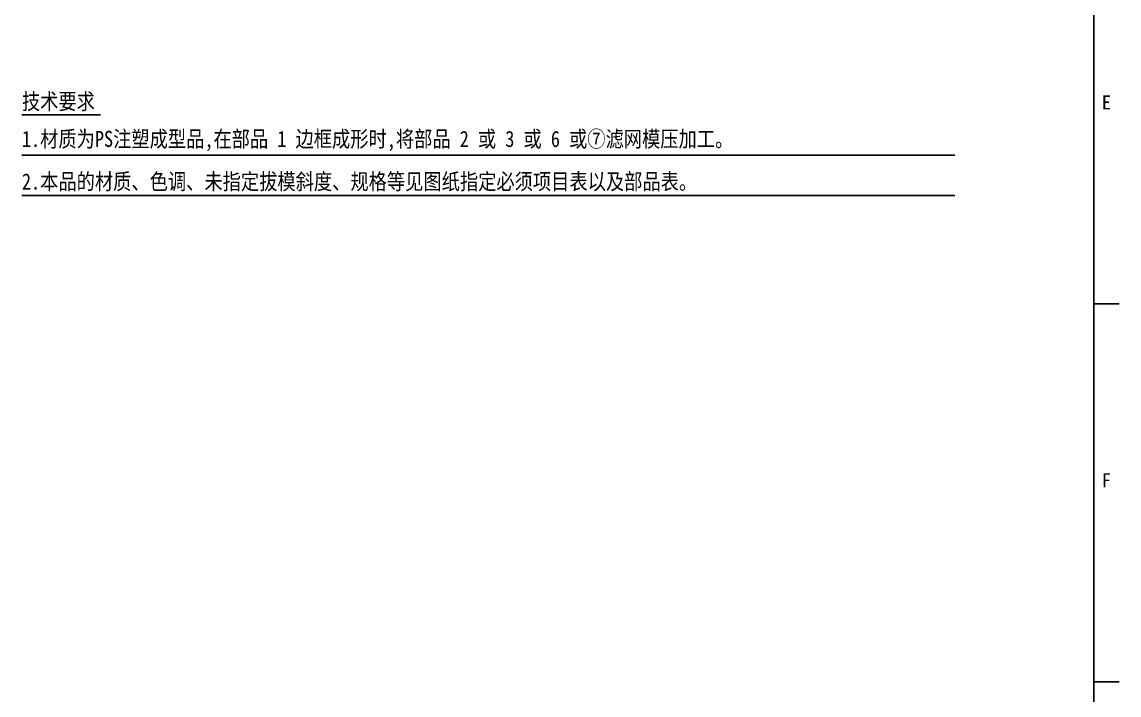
# Model space of a CAD drawing. Extents: x 641 to 1467, y 11 to 605.
# Drawn here: x 1249.5 to 1467.3, y 155.2 to 288.8 of the extents above; entities that cross this region are included whole.
import ezdxf

# ---------------------------------------------------------------- set-up
doc = ezdxf.new("R2010")
doc.units = 0
doc.header["$MEASUREMENT"] = 0
doc.layers.get('0').update_dxf_attribs({"linetype": 'CONTINUOUS'})
for name, color, linetype in [('M21-1', 2, 'CONTINUOUS'), ('M8-2', 2, 'CONTINUOUS'), ('M80-2', 7, 'CONTINUOUS')]:
    doc.layers.add(name, color=color, linetype=linetype)
doc.styles.add('FS2312', font='', dxfattribs={"width": 0.8})
doc.styles.add('HANKAKU', font='')
doc.styles.get("Standard").update_dxf_attribs({"font": ''})
doc.styles.get('FS2312').set_extended_font_data('SimSun')
doc.styles.get('HANKAKU').set_extended_font_data('SimSun')
doc.styles.get('Standard').set_extended_font_data('SimSun')

msp = doc.modelspace()

# ---------------------------------------------------------------- linework, layer by layer
at = {"color": 114, "linetype": 'Continuous', "ltscale": 0.1}
msp.add_line((1462.3217, 584.8585), (1462.3217, 30.8585), dxfattribs=at)
at = {"layer": 'M21-1', "color": 154}
for p, q in [((1249.539, 270.3892), (1265.1607, 270.3892)), ((1434.7199, 262.3892), (1249.539, 262.3892)), ((1249.539, 254.3892), (1434.7199, 254.3892))]:
    msp.add_line(p, q, dxfattribs=at)
at = {"layer": 'M80-2', "color": 2}
for p, q in [((1462.3217, 232.8585), (1467.3217, 232.8585)), ((1462.3217, 157.8585), (1467.3217, 157.8585))]:
    msp.add_line(p, q, dxfattribs=at)

# ---------------------------------------------------------------- texts
at = {"layer": 'M8-2', "char_height": 3.2, "attachment_point": 7}
for s, insert in [('{\\W0.83;技术要求                      }', (1249.539, 271.1088)), ('{\\W0.83;\\C2;2.本品的材质、色调、未指定拔模斜度、规格等见图纸指定必须项目表以及部品表。}', (1249.539, 255.1892))]:
    msp.add_mtext(s, dxfattribs=dict(at, insert=insert))
at = {"layer": 'M8-2', "insert": (1249.539, 263.1892), "char_height": 3.2, "attachment_point": 7, "style": 'FS2312'}
msp.add_mtext('{\\W0.83;1.材质为PS注塑成型品,在部品 1 边框成形时,将部品 2 或 3 或 6 或⑦滤网模压加工。}', dxfattribs=at)
at = {"layer": 'M80-2', "color": 154, "char_height": 2.8, "attachment_point": 7, "style": 'HANKAKU'}
for s, insert in [('{\\W0.95;E}', (1463.9217, 271.4585)), ('{\\W0.95;F}', (1463.9217, 196.4585))]:
    msp.add_mtext(s, dxfattribs=dict(at, insert=insert))

doc.saveas('drawing.dxf')
